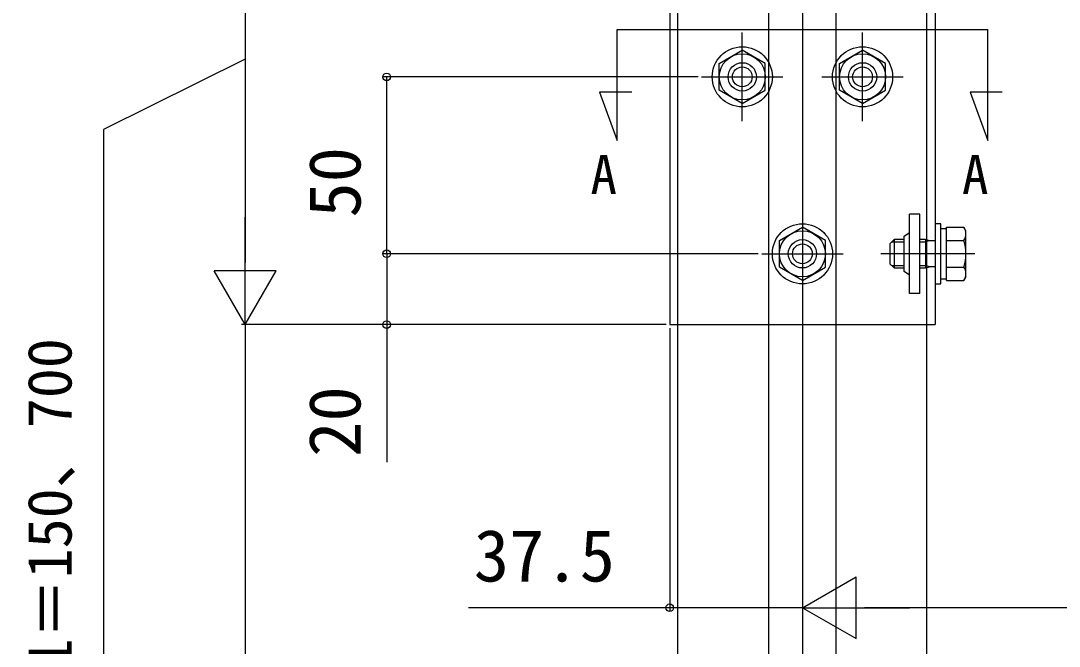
# Model space of a CAD drawing. Units: millimetres, scale not verified. Extents: x -875 to 875, y -1304 to 1296.
# Drawn here: x -504.9 to -211.4, y 125.2 to 301.9 of the extents above; entities that cross this region are included whole.
import ezdxf
from ezdxf.enums import TextEntityAlignment as Align

# ---------------------------------------------------------------- set-up
doc = ezdxf.new("R2010")
doc.units = ezdxf.units.MM
doc.header["$LTSCALE"] = 8
for name, color, linetype in [('0-1_USER1', 3, 'Continuous'), ('0-4_YKK_12', 2, 'Continuous'), ('0-5_YKK_13', 4, 'Continuous'), ('0-6_YKK_D', 6, 'Continuous')]:
    doc.layers.add(name, color=color, linetype=linetype)
doc.styles.add('ＭＳ ゴシック', font='')
doc.styles.get('ＭＳ ゴシック').set_extended_font_data('MS Gothic')

msp = doc.modelspace()

# ---------------------------------------------------------------- linework, layer by layer
at = {"layer": '0-4_YKK_12'}
for p, q in [((-284, 963.1), (-284, -92.9)), ((-321.5, 944.1), (-321.5, 216.1)), ((-246.5, 393.1), (-246.5, 216.1)), ((-336.36, 299.497), (-231.64, 299.497)), ((-336.36, 268.083), (-336.36, 299.497)), ((-231.64, 268.083), (-231.64, 299.497)), ((-321.5, 216.1), (-246.5, 216.1))]:
    msp.add_line(p, q, dxfattribs=at)
for points in [[(-319.2, 79.6), (-319.2, 216.1), (-319.2, 366.1)], [(-293.5, 79.6), (-293.5, 216.1), (-293.5, 366.1)], [(-274.5, 79.6), (-274.5, 216.1), (-274.5, 366.1)], [(-248.8, 79.6), (-248.8, 216.1), (-248.8, 366.1)], [(-332.221, 281.741), (-341.331, 281.741), (-336.36, 268.083)], [(-227.501, 281.741), (-236.611, 281.741), (-231.64, 268.083)]]:
    msp.add_lwpolyline(points, dxfattribs=at)
at = {"layer": '0-5_YKK_13'}
for p, q in [((-301, 273.594), (-301, 298.606)), ((-267, 273.594), (-267, 298.606)), ((-312.5, 286.1), (-289.5, 286.1)), ((-278.5, 286.1), (-255.5, 286.1)), ((-250.8, 247.3), (-253.7, 247.3)), ((-253.7, 224.9), (-253.7, 247.3)), ((-250.8, 224.9), (-250.8, 247.3)), ((-243.3, 243.606), (-238.381, 243.606)), ((-243.3, 228.594), (-243.3, 243.606)), ((-237.8, 242.6), (-238.381, 243.606)), ((-255.2, 231.1), (-255.2, 241.1)), ((-243.3, 243.15), (-244.9, 243.15)), ((-244.9, 229.05), (-244.9, 243.15)), ((-237.8, 229.6), (-237.8, 242.6)), ((-259.3, 238.9), (-258.1, 240.1)), ((-259.3, 238.9), (-259.3, 233.3)), ((-258.748, 239.452), (-255.2, 239.452)), ((-255.2, 240.1), (-258.1, 240.1)), ((-258.1, 240.1), (-258.1, 232.1)), ((-249.2, 240.1), (-250.8, 240.1)), ((-250.8, 239.452), (-249.2, 239.452)), ((-249.2, 240.1), (-249.2, 232.1)), ((-248.078, 239.776), (-249.2, 240.1)), ((-248.078, 239.776), (-249.2, 239.452)), ((-246.5, 239.776), (-248.078, 239.776)), ((-243.3, 232.1), (-243.3, 240.1)), ((-243.3, 239.853), (-238.381, 239.853)), ((-295.5, 236.1), (-272.5, 236.1)), ((-235.3, 236.1), (-261.8, 236.1)), ((-259.3, 233.3), (-258.1, 232.1)), ((-258.748, 232.748), (-255.2, 232.748)), ((-258.1, 232.1), (-255.2, 232.1)), ((-250.8, 232.748), (-249.2, 232.748)), ((-250.8, 232.1), (-249.2, 232.1)), ((-248.078, 232.424), (-249.2, 232.748)), ((-249.2, 232.1), (-248.078, 232.424)), ((-246.5, 232.424), (-248.078, 232.424)), ((-243.3, 232.347), (-238.381, 232.347)), ((-244.9, 229.05), (-243.3, 229.05)), ((-237.8, 229.6), (-238.381, 228.594)), ((-243.3, 228.594), (-238.381, 228.594)), ((-250.8, 224.9), (-253.7, 224.9))]:
    msp.add_line(p, q, dxfattribs=at)
for points in [[(-301, 278.594), (-307.5, 282.347), (-307.5, 289.853), (-301, 293.606)], [(-301, 278.594), (-294.5, 282.347), (-294.5, 289.853), (-301, 293.606)], [(-267, 278.594), (-273.5, 282.347), (-273.5, 289.853), (-267, 293.606)], [(-267, 278.594), (-260.5, 282.347), (-260.5, 289.853), (-267, 293.606)], [(-284, 228.594), (-290.5, 232.347), (-290.5, 239.853), (-284, 243.606)], [(-284, 228.594), (-277.5, 232.347), (-277.5, 239.853), (-284, 243.606)], [(-253.7, 230.1), (-255.2, 231.1), (-255.2, 241.1), (-253.7, 242.1)]]:
    msp.add_lwpolyline(points, dxfattribs=at)
msp.add_lwpolyline([(-246.5, 244.6), (-246.5, 227.6), (-244.9, 227.6), (-244.9, 244.6)], close=True, dxfattribs=at)
for centre, radius in [((-301, 286.1), 8.5), ((-267, 286.1), 8.5), ((-301, 286.1), 6.5), ((-267, 286.1), 6.5), ((-301, 286.1), 4), ((-301, 286.1), 2.8), ((-267, 286.1), 4), ((-267, 286.1), 2.8), ((-284, 236.1), 8.5), ((-284, 236.1), 6.5), ((-284, 236.1), 4), ((-284, 236.1), 2.8)]:
    msp.add_circle(centre, radius, dxfattribs=at)
for centre, radius, start, end in [((-241.123, 241.729), 3.323, 325.61575, 34.38425), ((-250.219, 236.1), 12.419, 342.41205, 17.58795), ((-241.123, 230.471), 3.323, 325.61575, 34.38425)]:
    msp.add_arc(centre, radius, start, end, dxfattribs=at)
at = {"layer": '0-6_YKK_D'}
for p, q in [((-441.5, 348.6), (-441.5, 233.6)), ((-313.5, 286.1), (-402.5, 286.1)), ((-401.5, 236.1), (-401.5, 286.1)), ((-441.5, 216.1), (-441.5, 246.411)), ((-296.5, 236.1), (-402.5, 236.1)), ((-296.5, 236.1), (-402.5, 236.1)), ((-441.5, 216.1), (-450.25, 231.255)), ((-432.75, 231.255), (-450.25, 231.255)), ((-441.5, 216.1), (-432.75, 231.255)), ((-322.5, 216.1), (-442.5, 216.1)), ((-322.5, 216.1), (-442.5, 216.1)), ((-441.5, 216.1), (-441.5, -5.4)), ((-322.5, 216.1), (-402.5, 216.1)), ((-321.5, 215.1), (-321.5, 135.1)), ((-284, 136.1), (-268.845, 144.85)), ((-268.845, 127.35), (-268.845, 144.85)), ((-284, 136.1), (-268.845, 127.35)), ((-284, 136.1), (-253.689, 136.1)), ((-284, 135.228), (-284, 135.1)), ((-284, 135.228), (-284, 135.1)), ((298.5, 136.1), (-266.5, 136.1))]:
    msp.add_line(p, q, dxfattribs=at)
for points in [[(-441.5, 291.1), (-481.5, 271.209), (-481.5, 40.152)], [(-401.5, 236.1), (-401.5, 216.1), (-401.5, 177.209)], [(-284, 136.1), (-321.5, 136.1), (-378.391, 136.1)]]:
    msp.add_lwpolyline(points, dxfattribs=at)
for centre in [(-401.5, 286.1), (-401.5, 236.1), (-401.5, 236.1), (-401.5, 216.1), (-321.5, 136.1)]:
    msp.add_circle(centre, 1.075, dxfattribs=at)

# ---------------------------------------------------------------- texts
at = {"layer": '0-1_USER1', "style": 'ＭＳ ゴシック'}
for p in [(-343.903, 249.728), (-238.903, 249.728)]:
    msp.add_text('A', height=11, dxfattribs=at).set_placement(p, align=Align.BOTTOM_LEFT)
at = {"layer": '0-6_YKK_D', "style": 'ＭＳ ゴシック'}
for s, height, p in [('50', 14.66, (-404.5, 246.327)), ('標準柱：h1＝150、700', 12.46, (-486.818, 42.476)), ('20', 14.66, (-404.5, 178.732))]:
    msp.add_text(s, height=height, rotation=90, dxfattribs=at).set_placement(p, align=Align.BOTTOM_LEFT)
msp.add_text('37.5', height=14.66, dxfattribs=at).set_placement((-376.868, 139.1), align=Align.BOTTOM_LEFT)

doc.saveas('drawing.dxf')
